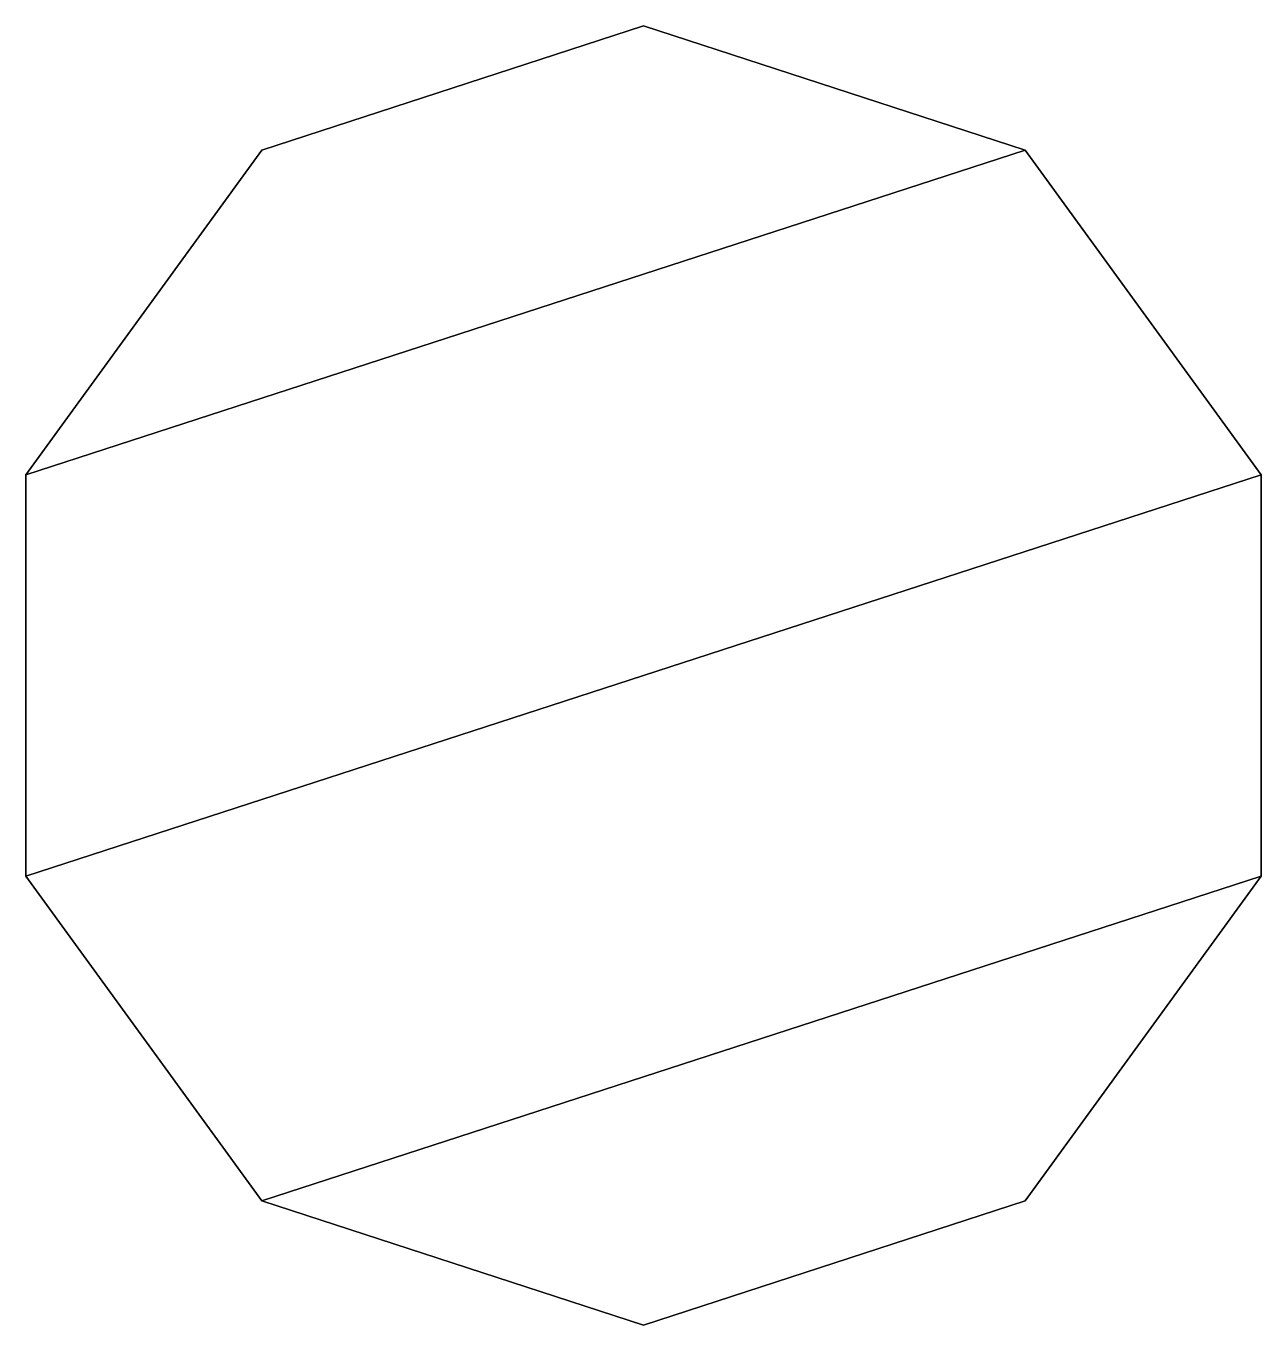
# Model space of a CAD drawing. Extents: x -0.65 to 0.65, y -0.68 to 0.68.
import ezdxf

# ---------------------------------------------------------------- set-up
doc = ezdxf.new("R2010")
doc.units = 0
doc.layers.add('TURRET', color=2, linetype='CONTINUOUS')

msp = doc.modelspace()

# ---------------------------------------------------------------- linework, layer by layer
at = {"layer": 'TURRET'}
for points in [[(-0.3997, 0.5501), (0, 0.68), (0.3997, 0.5501), (-0.6467, 0.2101)], [(-0.6467, 0.2101, 0.91), (0.3997, 0.5501, 0.91), (0, 0.68, 0.91), (-0.3997, 0.5501, 0.91)], [(-0.3997, 0.5501, 0.91), (0, 0.68, 0.91), (0, 0.68), (-0.3997, 0.5501)], [(0, 0.68, 0.91), (0.3997, 0.5501, 0.91), (0.3997, 0.5501), (0, 0.68)], [(-0.6467, 0.2101, 0.91), (-0.3997, 0.5501, 0.91), (-0.3997, 0.5501), (-0.6467, 0.2101)], [(-0.6467, 0.2101), (0.3997, 0.5501), (0.6467, 0.2101), (-0.6467, -0.2101)], [(-0.6467, -0.2101, 0.91), (0.6467, 0.2101, 0.91), (0.3997, 0.5501, 0.91), (-0.6467, 0.2101, 0.91)], [(0.3997, 0.5501, 0.91), (0.6467, 0.2101, 0.91), (0.6467, 0.2101), (0.3997, 0.5501)], [(-0.6467, -0.2101, 0.91), (-0.6467, 0.2101, 0.91), (-0.6467, 0.2101), (-0.6467, -0.2101)], [(-0.6467, -0.2101), (0.6467, 0.2101), (0.6467, -0.2101), (-0.3997, -0.5501)], [(-0.3997, -0.5501, 0.91), (0.6467, -0.2101, 0.91), (0.6467, 0.2101, 0.91), (-0.6467, -0.2101, 0.91)], [(0.6467, 0.2101, 0.91), (0.6467, -0.2101, 0.91), (0.6467, -0.2101), (0.6467, 0.2101)], [(-0.3997, -0.5501, 0.91), (-0.6467, -0.2101, 0.91), (-0.6467, -0.2101), (-0.3997, -0.5501)], [(-0.3997, -0.5501), (0.6467, -0.2101), (0.3997, -0.5501), (0, -0.68)], [(0, -0.68, 0.91), (0.3997, -0.5501, 0.91), (0.6467, -0.2101, 0.91), (-0.3997, -0.5501, 0.91)], [(0.6467, -0.2101, 0.91), (0.3997, -0.5501, 0.91), (0.3997, -0.5501), (0.6467, -0.2101)], [(0, -0.68, 0.91), (-0.3997, -0.5501, 0.91), (-0.3997, -0.5501), (0, -0.68)], [(0.3997, -0.5501, 0.91), (0, -0.68, 0.91), (0, -0.68), (0.3997, -0.5501)]]:
    msp.add_3dface(points, dxfattribs=at)

doc.saveas('drawing.dxf')
